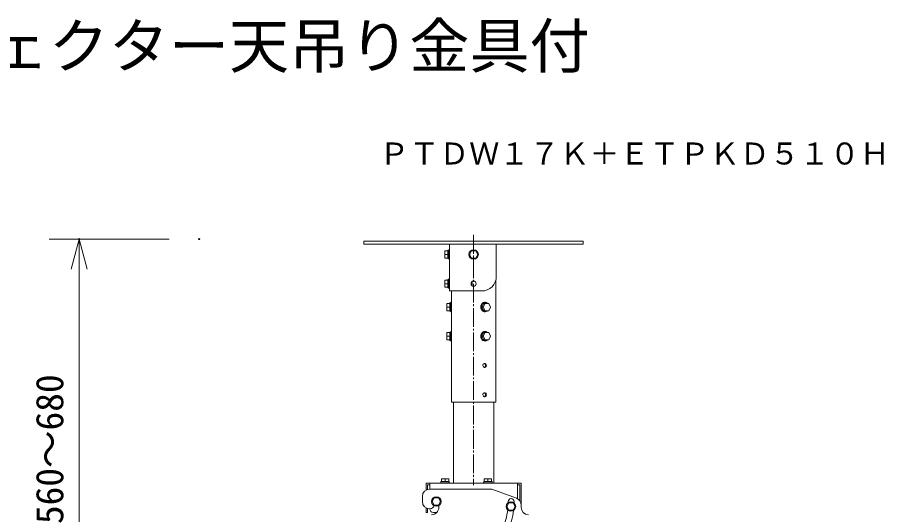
# Model space of a CAD drawing. Units: millimetres, scale not verified. Extents: x -63 to 62, y -56 to 57.
# Drawn here: x -1.6 to 56.1, y 23.6 to 56.8 of the extents above; entities that cross this region are included whole.
import ezdxf
from ezdxf.enums import TextEntityAlignment as Align

# ---------------------------------------------------------------- set-up
doc = ezdxf.new("R2010")
doc.units = ezdxf.units.MM
doc.header["$LTSCALE"] = 0.125
doc.header["$PDMODE"] = 32
doc.header["$PDSIZE"] = 0.0625
doc.linetypes.add('USER1', pattern=[13, 10, -1, 1, -1])
for name, color, linetype, lineweight in [('0-0_0', 7, 'Continuous', 18), ('0-6_SUNPO', 7, 'Continuous', 18), ('0-8_S1', 1, 'Continuous', 18), ('0-9_KIJUN', 7, 'USER1', 18)]:
    doc.layers.add(name, color=color, linetype=linetype, lineweight=lineweight)
for name, color, linetype in [('0-2_DEFPOINTS', 7, 'Continuous'), ('0-4_MOJI1', 7, 'Continuous'), ('0-7_TOUROKU', 7, 'Continuous')]:
    doc.layers.add(name, color=color, linetype=linetype)
doc.styles.add('ＭＳ ゴシック', font='')
doc.styles.get('ＭＳ ゴシック').set_extended_font_data('MS Gothic')

# ---------------------------------------------------------------- blocks, each defined once
blk = doc.blocks.new('_OPEN30')
at = {"layer": '0-0_0'}
blk.add_line((0, 0), (-1, 0), dxfattribs=at)
blk.add_lwpolyline([(-1, 0.26795), (0, 0), (-1, -0.26795)], dxfattribs=at)
blk = doc.blocks.new('D8')
at = {"layer": '0-2_DEFPOINTS'}
for p in [(4.1498, 38.7487), (12.1498, 38.7487), (12.1498, 10.7487)]:
    blk.add_point(p, dxfattribs=at)
at = {"layer": '0-6_SUNPO'}
for p, q in [((10.1498, 38.7487), (2.1498, 38.7487)), ((4.1498, 12.7487), (4.1498, 36.7487)), ((10.1498, 10.7487), (2.1498, 10.7487))]:
    blk.add_line(p, q, dxfattribs=at)
at = {"layer": '0-6_SUNPO', "xscale": 2, "yscale": 2}
for p, rotation in [((4.1498, 38.7487), 90), ((4.1498, 10.7487), 270)]:
    blk.add_blockref('_OPEN30', p, dxfattribs=dict(at, rotation=rotation))
at = {"layer": '0-6_SUNPO', "style": 'ＭＳ ゴシック'}
blk.add_text('560～680', height=1.833, rotation=90, dxfattribs=at).set_placement((3.6498, 19.7487), align=Align.BOTTOM_LEFT)

msp = doc.modelspace()

# ---------------------------------------------------------------- linework, layer by layer
at = {"layer": '0-8_S1'}
for p, q in [((22.4566, 41.8637), (21.4827, 41.8637)), ((21.4827, 41.8637), (21.4827, 41.6689)), ((21.4827, 41.6689), (22.4566, 41.6689)), ((35.1172, 41.8637), (22.4566, 41.8637)), ((22.4566, 41.6689), (35.1172, 41.6689)), ((27.18, 41.6689), (27.18, 38.5525)), ((30.2965, 41.6689), (30.2965, 39.5264)), ((36.0911, 41.8637), (35.1172, 41.8637)), ((35.1172, 41.6689), (36.0911, 41.6689)), ((36.0911, 41.6689), (36.0911, 41.8637)), ((27.068, 41.2307), (26.8732, 41.2307)), ((27.068, 41.2672), (27.141, 41.2672)), ((27.068, 41.2307), (27.068, 41.2672)), ((27.068, 41.2307), (27.068, 41.2287)), ((27.068, 40.9892), (27.068, 41.2287)), ((27.068, 40.9872), (27.068, 40.9852)), ((27.068, 40.7457), (27.068, 40.9852)), ((27.141, 41.3037), (27.18, 41.3037)), ((27.141, 40.6707), (27.141, 41.3037)), ((28.6463, 41.2307), (28.5058, 40.9872)), ((28.5058, 40.9872), (28.6463, 40.7437)), ((28.9275, 41.2307), (28.6463, 41.2307)), ((29.0681, 40.9872), (28.9275, 41.2307)), ((28.9275, 40.7437), (29.0681, 40.9872)), ((27.068, 40.7457), (27.068, 40.7437)), ((27.18, 40.6707), (27.141, 40.6707)), ((28.6463, 40.7437), (28.9275, 40.7437)), ((27.068, 39.2829), (26.8732, 39.2829)), ((27.068, 39.3194), (27.141, 39.3194)), ((27.068, 39.2829), (27.068, 39.3194)), ((27.068, 39.2829), (27.068, 39.2809)), ((27.068, 39.0414), (27.068, 39.2809)), ((27.141, 39.3559), (27.18, 39.3559)), ((27.141, 38.7229), (27.141, 39.3559)), ((30.2599, 39.2622), (30.2599, 31.1509)), ((27.068, 39.0394), (27.068, 39.0374)), ((27.068, 38.7979), (27.068, 39.0374)), ((27.068, 38.7979), (27.068, 38.796)), ((27.18, 38.7229), (27.141, 38.7229)), ((29.3226, 38.5525), (27.18, 38.5525)), ((27.3139, 37.6516), (27.3139, 38.5525)), ((27.2009, 37.7247), (27.0061, 37.7247)), ((27.2009, 37.7612), (27.2739, 37.7612)), ((27.2009, 37.7247), (27.2009, 37.7612)), ((27.2009, 37.7247), (27.2009, 37.7227)), ((27.2009, 37.4832), (27.2009, 37.7227)), ((27.2739, 37.7977), (27.3129, 37.7977)), ((27.2739, 37.1647), (27.2739, 37.7977)), ((27.3129, 37.7977), (27.3129, 37.1647)), ((27.3129, 37.6273), (27.3165, 37.6273)), ((29.3375, 37.4832), (29.4572, 37.7227)), ((29.5556, 37.7247), (29.4338, 37.4812)), ((29.4572, 37.7227), (29.4582, 37.7247)), ((29.4582, 37.7247), (29.5556, 37.7247)), ((29.5239, 37.7977), (29.5434, 37.7977)), ((29.5434, 37.7612), (29.5799, 37.7612)), ((29.7991, 37.7247), (29.5556, 37.7247)), ((29.9208, 37.4812), (29.7991, 37.7247)), ((27.2009, 37.4812), (27.2009, 37.4792)), ((27.2009, 37.2397), (27.2009, 37.4792)), ((27.2009, 37.2397), (27.2009, 37.2377)), ((27.2009, 37.2012), (27.2009, 37.2377)), ((27.2739, 37.2012), (27.2009, 37.2012)), ((27.3129, 37.1647), (27.2739, 37.1647)), ((27.3165, 37.3351), (27.3129, 37.3351)), ((27.3139, 35.7038), (27.3139, 37.3108)), ((29.3365, 37.4812), (29.3375, 37.4832)), ((29.3375, 37.4792), (29.3365, 37.4812)), ((29.3365, 37.4812), (29.4338, 37.4812)), ((29.4572, 37.2397), (29.3375, 37.4792)), ((29.4338, 37.4812), (29.5556, 37.2377)), ((29.4582, 37.2377), (29.4572, 37.2397)), ((29.5556, 37.2377), (29.4582, 37.2377)), ((29.5434, 37.1647), (29.5239, 37.1647)), ((29.5799, 37.2012), (29.5434, 37.2012)), ((29.5556, 37.2377), (29.7991, 37.2377)), ((29.7991, 37.2377), (29.9208, 37.4812)), ((27.2009, 35.7769), (27.0061, 35.7769)), ((27.2009, 35.8134), (27.2739, 35.8134)), ((27.2009, 35.7769), (27.2009, 35.8134)), ((27.2009, 35.7769), (27.2009, 35.7749)), ((27.2009, 35.5354), (27.2009, 35.7749)), ((27.2739, 35.8499), (27.3129, 35.8499)), ((27.2739, 35.2169), (27.2739, 35.8499)), ((27.3129, 35.8499), (27.3129, 35.2169)), ((29.3375, 35.5354), (29.4572, 35.7749)), ((29.4572, 35.7749), (29.4582, 35.7769)), ((29.4582, 35.7769), (29.5556, 35.7769)), ((29.5239, 35.8499), (29.5434, 35.8499)), ((29.5434, 35.8134), (29.5799, 35.8134)), ((29.7991, 35.7769), (29.5556, 35.7769)), ((29.9208, 35.5334), (29.7991, 35.7769)), ((27.2009, 35.5334), (27.2009, 35.5314)), ((27.2009, 35.2919), (27.2009, 35.5314)), ((27.2009, 35.2919), (27.2009, 35.2899)), ((27.2009, 35.2534), (27.2009, 35.2899)), ((27.2739, 35.2534), (27.2009, 35.2534)), ((27.3129, 35.2169), (27.2739, 35.2169)), ((27.3129, 35.6795), (27.3165, 35.6795)), ((27.3165, 35.3873), (27.3129, 35.3873)), ((27.3139, 33.7561), (27.3139, 35.363)), ((29.3365, 35.5334), (29.3375, 35.5354)), ((29.3375, 35.5314), (29.3365, 35.5334)), ((29.3365, 35.5334), (29.4338, 35.5334)), ((29.4572, 35.2919), (29.3375, 35.5314)), ((29.4582, 35.2899), (29.4572, 35.2919)), ((29.5556, 35.2899), (29.4582, 35.2899)), ((29.5434, 35.2169), (29.5239, 35.2169)), ((29.5799, 35.2534), (29.5434, 35.2534)), ((29.5556, 35.2899), (29.7991, 35.2899)), ((29.7991, 35.2899), (29.9208, 35.5334)), ((27.3139, 31.8083), (27.3139, 33.4152)), ((27.3139, 31.1509), (27.3139, 31.4674)), ((30.2599, 31.1509), (27.3139, 31.1509)), ((27.4478, 25.7345), (27.4478, 31.1509)), ((30.126, 31.1509), (30.126, 25.7345)), ((27.1313, 25.8465), (27.1313, 26.0413)), ((29.9799, 25.8465), (29.9799, 26.0413)), ((25.6218, 25.7345), (25.6218, 25.2797)), ((25.7678, 25.7345), (25.6218, 25.7345)), ((25.7192, 25.6371), (25.7192, 25.3225)), ((25.7678, 25.6371), (25.7192, 25.6371)), ((25.8652, 25.7345), (25.7678, 25.7345)), ((25.8652, 25.6371), (25.7678, 25.6371)), ((25.8652, 25.3449), (25.8652, 25.7345)), ((25.8652, 25.7345), (31.7086, 25.7345)), ((26.5713, 25.7345), (26.5713, 25.7734)), ((26.5713, 25.7734), (27.2043, 25.7734)), ((26.6464, 25.8465), (26.6444, 25.8465)), ((26.6464, 25.8465), (26.8858, 25.8465)), ((26.8878, 25.8465), (26.8858, 25.8465)), ((26.8898, 25.8465), (27.1293, 25.8465)), ((27.1313, 25.8465), (27.1293, 25.8465)), ((27.1313, 25.8465), (27.1678, 25.8465)), ((27.1678, 25.8465), (27.1678, 25.7734)), ((27.2043, 25.7734), (27.2043, 25.7345)), ((29.42, 25.7345), (29.42, 25.7734)), ((29.42, 25.7734), (30.053, 25.7734)), ((29.495, 25.8465), (29.493, 25.8465)), ((29.495, 25.8465), (29.7345, 25.8465)), ((29.7365, 25.8465), (29.7345, 25.8465)), ((29.7384, 25.8465), (29.9779, 25.8465)), ((29.9799, 25.8465), (29.9779, 25.8465)), ((29.9799, 25.8465), (30.0165, 25.8465)), ((30.0165, 25.8465), (30.0165, 25.7734)), ((30.053, 25.7734), (30.053, 25.7345)), ((31.7086, 25.7345), (31.7086, 24.6928)), ((31.806, 25.7345), (31.7086, 25.7345)), ((31.806, 25.6371), (31.7086, 25.6371)), ((31.9521, 25.7345), (31.806, 25.7345)), ((31.8547, 25.6371), (31.806, 25.6371)), ((31.8547, 24.5692), (31.8547, 25.6371)), ((31.9521, 24.2771), (31.9521, 25.7345)), ((25.3783, 24.5171), (25.3783, 24.858)), ((30.0043, 25.3449), (25.8652, 25.3449)), ((30.0043, 25.3449), (31.6361, 24.733)), ((26.1629, 24.7606), (26.0224, 24.5171)), ((26.0224, 24.5171), (26.1629, 24.2736)), ((26.4441, 24.7606), (26.1629, 24.7606)), ((26.1629, 24.2736), (26.4441, 24.2736)), ((26.5846, 24.5171), (26.4441, 24.7606)), ((26.4441, 24.2736), (26.5846, 24.5171)), ((26.4739, 24.1276), (26.4739, 24.2504)), ((31.1298, 24.4338), (30.9892, 24.1904)), ((31.4109, 24.4338), (31.1298, 24.4338)), ((31.5515, 24.1903), (31.4109, 24.4338)), ((31.9521, 24.2771), (31.9521, 24.1276)), ((25.6218, 24.0954), (25.6218, 24.0302)), ((25.6218, 24.0302), (25.6218, 23.7867)), ((25.6218, 23.7867), (25.7192, 23.7867)), ((25.7192, 24.0526), (25.7192, 24.0302)), ((25.7192, 24.0302), (25.7192, 23.7867)), ((25.8896, 24.0302), (25.8652, 24.0302)), ((26.3336, 23.7867), (26.1087, 23.7867)), ((30.9892, 24.1904), (31.1298, 23.9469)), ((31.1298, 23.9469), (31.4109, 23.9469)), ((31.4109, 23.9469), (31.5515, 24.1903))]:
    msp.add_line(p, q, dxfattribs=at)
for points in [[(27.068, 40.7437), (26.8732, 40.7437), (26.8732, 40.9872), (26.8732, 41.2307)], [(27.068, 40.9892), (27.068, 40.9872), (26.8732, 40.9872)], [(27.068, 40.9892), (27.068, 40.9892), (27.068, 40.9892)], [(27.141, 40.7072), (27.068, 40.7072), (27.068, 40.7437)], [(27.068, 38.796), (26.8732, 38.796), (26.8732, 39.0394), (26.8732, 39.2829)], [(27.068, 39.0414), (27.068, 39.0394), (26.8732, 39.0394)], [(27.141, 38.7594), (27.068, 38.7594), (27.068, 38.796)], [(28.6585, 38.9273), (28.6815, 38.961), (28.6958, 38.999), (28.7007, 39.0394), (28.6957, 39.0801), (28.6814, 39.1181), (28.6585, 39.1515)], [(27.2009, 37.2377), (27.0061, 37.2377), (27.0061, 37.4812), (27.0061, 37.7247)], [(27.3178, 37.3483), (27.3157, 37.3267), (27.3144, 37.314), (27.314, 37.3109), (27.3147, 37.3179), (27.3165, 37.3355), (27.3189, 37.3628), (27.3212, 37.3975), (27.3231, 37.4377), (27.3238, 37.4812), (27.3223, 37.5457), (27.319, 37.6002), (27.3157, 37.6378), (27.3139, 37.6516)], [(29.7186, 37.7247), (29.7092, 37.7333), (29.6997, 37.7413), (29.6901, 37.7486), (29.6805, 37.7553), (29.6661, 37.7641), (29.6508, 37.7721), (29.6347, 37.7792), (29.6177, 37.7852), (29.6001, 37.7901), (29.5818, 37.7937), (29.5631, 37.796), (29.544, 37.7969), (29.5245, 37.7963), (29.5049, 37.7941), (29.4851, 37.7901), (29.4652, 37.7844), (29.4454, 37.7767), (29.4258, 37.7671), (29.4064, 37.7553), (29.3879, 37.7418), (29.3709, 37.727), (29.3553, 37.7111), (29.341, 37.6941), (29.3282, 37.6762), (29.3167, 37.6576), (29.3065, 37.6384), (29.2976, 37.6188), (29.2899, 37.5989), (29.2835, 37.5788), (29.2783, 37.5588), (29.2743, 37.5388), (29.2715, 37.5191), (29.2699, 37.4999), (29.2693, 37.4812), (29.2772, 37.4086), (29.3019, 37.3337), (29.3445, 37.264), (29.4064, 37.2071), (29.4801, 37.1735)], [(29.5434, 37.2012), (29.5043, 37.2051), (29.4656, 37.2165), (29.4286, 37.2351), (29.3945, 37.2605), (29.3644, 37.2924), (29.3402, 37.3286), (29.3223, 37.3668), (29.3101, 37.4059), (29.3031, 37.4445), (29.3009, 37.4812), (29.3031, 37.5179), (29.3101, 37.5565), (29.3223, 37.5956), (29.3402, 37.6339), (29.3644, 37.67), (29.3945, 37.7019), (29.4286, 37.7273), (29.4656, 37.7459), (29.5043, 37.7573), (29.5434, 37.7612)], [(29.6997, 37.7247), (29.6595, 37.7453), (29.6134, 37.7578), (29.5633, 37.76), (29.5116, 37.7497), (29.4602, 37.7247)], [(27.2009, 37.4832), (27.2009, 37.4812), (27.0061, 37.4812)], [(29.4602, 37.2377), (29.5116, 37.2127), (29.5633, 37.2024), (29.6134, 37.2046), (29.6595, 37.2171), (29.6997, 37.2377)], [(29.4801, 37.1735), (29.5536, 37.1657), (29.622, 37.1786), (29.6805, 37.2071), (29.7186, 37.2377)], [(27.2009, 35.2899), (27.0061, 35.2899), (27.0061, 35.5334), (27.0061, 35.7769)], [(29.7186, 35.7769), (29.7092, 35.7855), (29.6997, 35.7935), (29.6901, 35.8008), (29.6805, 35.8075), (29.6661, 35.8163), (29.6508, 35.8243), (29.6347, 35.8314), (29.6177, 35.8374), (29.6001, 35.8423), (29.5818, 35.8459), (29.5631, 35.8482), (29.544, 35.8491), (29.5245, 35.8485), (29.5049, 35.8463), (29.4851, 35.8424), (29.4652, 35.8366), (29.4454, 35.8289), (29.4258, 35.8193), (29.4064, 35.8075), (29.3879, 35.794), (29.3709, 35.7792), (29.3553, 35.7633), (29.341, 35.7463), (29.3282, 35.7284), (29.3167, 35.7098), (29.3065, 35.6907), (29.2976, 35.671), (29.2899, 35.6511), (29.2835, 35.631), (29.2783, 35.611), (29.2743, 35.591), (29.2715, 35.5713), (29.2699, 35.5521), (29.2693, 35.5334), (29.2772, 35.4609), (29.3019, 35.3859), (29.3445, 35.3162), (29.4064, 35.2593), (29.4801, 35.2257)], [(29.5434, 35.2534), (29.5043, 35.2573), (29.4656, 35.2687), (29.4286, 35.2873), (29.3945, 35.3127), (29.3644, 35.3446), (29.3402, 35.3808), (29.3223, 35.4191), (29.3101, 35.4581), (29.3031, 35.4967), (29.3009, 35.5334), (29.3031, 35.5701), (29.3101, 35.6087), (29.3223, 35.6478), (29.3402, 35.6861), (29.3644, 35.7223), (29.3945, 35.7541), (29.4286, 35.7795), (29.4656, 35.7981), (29.5043, 35.8095), (29.5434, 35.8134)], [(29.5556, 35.7769), (29.4338, 35.5334), (29.5556, 35.2899)], [(29.6997, 35.7769), (29.6595, 35.7975), (29.6134, 35.81), (29.5633, 35.8122), (29.5116, 35.8019), (29.4602, 35.7769)], [(27.2009, 35.5354), (27.2009, 35.5334), (27.0061, 35.5334)], [(27.3178, 35.4005), (27.3157, 35.3789), (27.3144, 35.3662), (27.314, 35.3631), (27.3147, 35.3701), (27.3165, 35.3877), (27.3189, 35.415), (27.3212, 35.4497), (27.3231, 35.4899), (27.3238, 35.5334), (27.3223, 35.5979), (27.319, 35.6524), (27.3157, 35.69), (27.3139, 35.7038)], [(29.4602, 35.2899), (29.5116, 35.2649), (29.5633, 35.2546), (29.6134, 35.2568), (29.6595, 35.2693), (29.6997, 35.2899)], [(29.4801, 35.2257), (29.5536, 35.2179), (29.622, 35.2308), (29.6805, 35.2593), (29.7186, 35.2899)], [(27.3178, 33.4527), (27.3157, 33.4311), (27.3144, 33.4185), (27.314, 33.4153), (27.3147, 33.4223), (27.3165, 33.4399), (27.3189, 33.4672), (27.3212, 33.502), (27.3231, 33.5421), (27.3238, 33.5856), (27.3221, 33.6522), (27.3186, 33.708), (27.3151, 33.7452), (27.3139, 33.7558), (27.3185, 33.71), (27.3237, 33.6059)], [(29.4952, 33.7156), (29.5306, 33.6971), (29.5573, 33.667), (29.5742, 33.6286), (29.5801, 33.5856), (29.5739, 33.5415), (29.5565, 33.5032), (29.5297, 33.4735), (29.4952, 33.4557)], [(27.3178, 31.5049), (27.3157, 31.4833), (27.3144, 31.4707), (27.314, 31.4676), (27.3147, 31.4745), (27.3165, 31.4921), (27.3189, 31.5194), (27.3212, 31.5542), (27.3231, 31.5944), (27.3238, 31.6378), (27.3221, 31.7044), (27.3186, 31.7602), (27.3151, 31.7974), (27.3139, 31.808), (27.3185, 31.7623), (27.3237, 31.6581)], [(29.4952, 31.7678), (29.5306, 31.7493), (29.5573, 31.7192), (29.5742, 31.6808), (29.5801, 31.6378), (29.5739, 31.5937), (29.5565, 31.5554), (29.5297, 31.5258), (29.4952, 31.5079)], [(26.6444, 25.8465), (26.6444, 26.0413), (26.8878, 26.0413), (27.1313, 26.0413)], [(26.8898, 25.8465), (26.8878, 25.8465), (26.8878, 26.0413)], [(29.493, 25.8465), (29.493, 26.0413), (29.7365, 26.0413), (29.9799, 26.0413)], [(29.7384, 25.8465), (29.7365, 25.8465), (29.7365, 26.0413)], [(26.6078, 25.7734), (26.6078, 25.8465), (26.6444, 25.8465)], [(29.4565, 25.7734), (29.4565, 25.8465), (29.493, 25.8465)], [(29.7385, 25.8465), (29.7384, 25.8465), (29.7384, 25.8465)]]:
    msp.add_lwpolyline(points, dxfattribs=at)
for points in [[(29.6363, 33.5856), (29.6311, 33.6261), (29.6164, 33.6621), (29.5935, 33.6912), (29.5638, 33.711), (29.5262, 33.7193), (29.4884, 33.7129), (29.4539, 33.6934), (29.4261, 33.662), (29.4085, 33.62), (29.405, 33.5746), (29.4152, 33.532), (29.4367, 33.4955), (29.4674, 33.4682), (29.5047, 33.4534), (29.5403, 33.4531), (29.572, 33.4645), (29.5985, 33.4856), (29.6188, 33.5142), (29.6318, 33.5482)], [(29.6363, 31.6378), (29.6311, 31.6783), (29.6164, 31.7143), (29.5935, 31.7434), (29.5638, 31.7632), (29.5262, 31.7715), (29.4884, 31.7652), (29.4539, 31.7456), (29.4261, 31.7142), (29.4085, 31.6722), (29.405, 31.6268), (29.4152, 31.5842), (29.4367, 31.5477), (29.4674, 31.5204), (29.5047, 31.5057), (29.5403, 31.5053), (29.572, 31.5167), (29.5985, 31.5378), (29.6188, 31.5664), (29.6318, 31.6004)]]:
    msp.add_lwpolyline(points, close=True, dxfattribs=at)
for centre, radius in [((28.7869, 40.9872), 0.3165), ((28.7869, 39.0394), 0.1704), ((26.3035, 24.5171), 0.3165), ((31.2703, 24.1904), 0.3165)]:
    msp.add_circle(centre, radius, dxfattribs=at)
for centre, radius, start, end in [((29.3226, 39.5264), 0.9739, 270, 0.00004), ((25.8652, 24.858), 0.4869, 90.00002, 180), ((25.8652, 24.5171), 0.4869, 180.00002, 270), ((25.8896, 24.2736), 0.2435, 270, 356.66904), ((26.3035, 24.5171), 4.7843, 359.05851, 0.00004), ((31.2825, 24.5171), 0.1948, 0.00004, 180), ((26.3035, 24.5171), 5.1738, 359.03742, 0.00004), ((31.4651, 24.2771), 0.4869, 0.00004, 69.44399), ((26.1087, 24.0302), 0.2435, 180.00002, 270), ((25.987, 24.1276), 0.4869, 270, 0.00004), ((26.3035, 24.5171), 4.7843, 338, 353.29334), ((26.3035, 24.5171), 5.1738, 338, 353.43163), ((32.439, 24.1276), 0.4869, 180.00002, 270)]:
    msp.add_arc(centre, radius, start, end, dxfattribs=at)
at = {"layer": '0-9_KIJUN'}
msp.add_line((28.7869, 42.2885), (28.7869, 25.6011), dxfattribs=at)

# ---------------------------------------------------------------- block references
at = {"layer": '0-6_SUNPO'}
msp.add_blockref('D8', (-1.6308, 3.265), dxfattribs=at)

# ---------------------------------------------------------------- texts
at = {"layer": '0-4_MOJI1', "style": 'ＭＳ ゴシック'}
msp.add_text('ＤＬＰ方式プロジェクター天吊り金具付', height=2.933, dxfattribs=at).set_placement((-35.502, 52.5424), align=Align.BOTTOM_LEFT)
at = {"layer": '0-7_TOUROKU', "style": 'ＭＳ ゴシック'}
msp.add_text('ＰＴＤＷ１７Ｋ＋ＥＴＰＫＤ５１０Ｈ', height=1.466, dxfattribs=at).set_placement((22.4979, 46.5424), align=Align.BOTTOM_LEFT)

doc.saveas('drawing.dxf')
